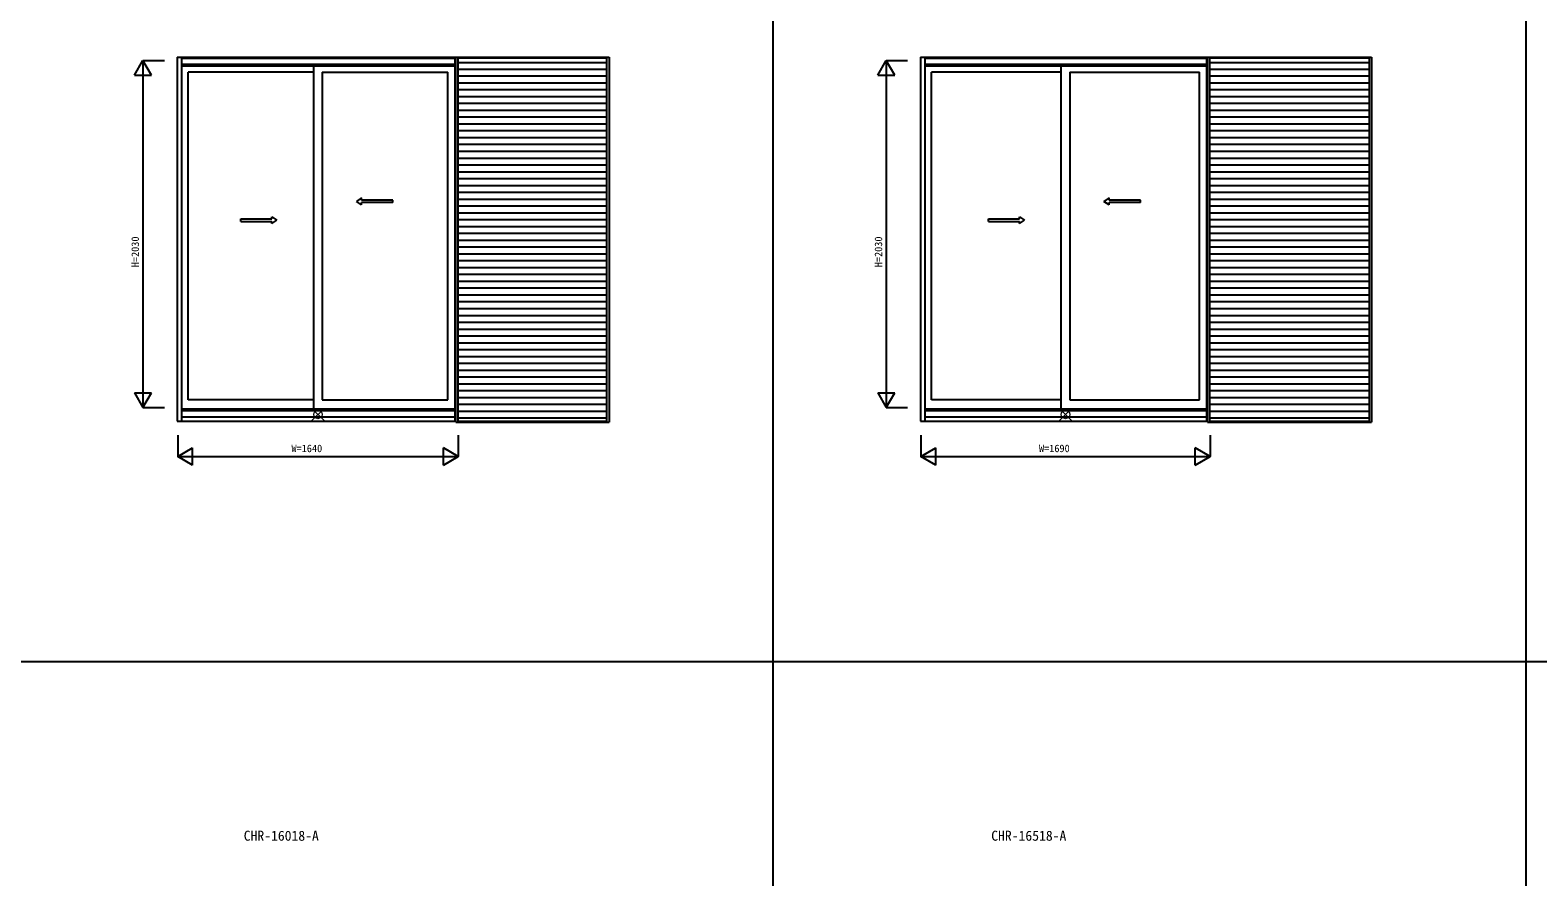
# Model space of a CAD drawing. Units: millimetres, scale not verified. Extents: x -27506 to 27500, y -20006 to 20000.
# Drawn here: x -22043 to -13231, y 6741 to 11692 of the extents above; entities that cross this region are included whole.
import ezdxf
from ezdxf.enums import TextEntityAlignment as Align

# ---------------------------------------------------------------- set-up
doc = ezdxf.new("R2010")
doc.units = ezdxf.units.MM
doc.header["$LTSCALE"] = 24
for name, color, linetype in [('0-0_0', 7, 'Continuous'), ('0-1_YKK_A1', 4, 'Continuous'), ('0-2_YKK_A2', 3, 'Continuous'), ('0-7_YKK_F1', 7, 'Continuous'), ('0-9_YKK_N1', 2, 'Continuous')]:
    doc.layers.add(name, color=color, linetype=linetype)
doc.layers.add('0-8_YKK_IN', color=1, linetype='Continuous', lineweight=18)
doc.styles.add('ＭＳ ゴシック', font='')
doc.styles.get('ＭＳ ゴシック').set_extended_font_data('MS Gothic')

msp = doc.modelspace()

# ---------------------------------------------------------------- linework, layer by layer
at = {"layer": '0-1_YKK_A1'}
for p, q in [((-21183.3, 11533.27), (-19555.5, 11533.27)), ((-21183.3, 11533.27), (-21183.3, 9404.7)), ((-21158, 11533.27), (-21158, 9404.7)), ((-21158, 11527.5), (-19560.5, 11527.5)), ((-21158, 11493), (-19560.5, 11493)), ((-21158, 11484), (-19560.5, 11484)), ((-20385.49, 9478.2), (-20385.49, 11484)), ((-19560.5, 11533.27), (-19560.5, 9404.7)), ((-16839.3, 11533.27), (-15161.5, 11533.27)), ((-16839.3, 11533.27), (-16839.3, 9404.7)), ((-16814, 11533.27), (-16814, 9404.7)), ((-16814, 11527.5), (-15166.5, 11527.5)), ((-16814, 11493), (-15166.5, 11493)), ((-16814, 11484), (-15166.5, 11484)), ((-16016.49, 9478.2), (-16016.49, 11484)), ((-15166.5, 11533.27), (-15166.5, 9404.7)), ((-21118.49, 9531), (-21118.49, 11446)), ((-20385.49, 11446), (-21118.49, 11446)), ((-20335.49, 11446), (-19602.5, 11446)), ((-20335.49, 11446), (-20335.49, 9531)), ((-19602.5, 9531), (-19602.5, 11446)), ((-16774.49, 9531), (-16774.49, 11446)), ((-16016.49, 11446), (-16774.49, 11446)), ((-15966.49, 11446), (-15208.5, 11446)), ((-15966.49, 11446), (-15966.49, 9531)), ((-15208.5, 9531), (-15208.5, 11446)), ((-20105.78, 10710.96), (-20135.78, 10690.97)), ((-20105.79, 10670.97), (-20135.78, 10690.97)), ((-20105.79, 10670.97), (-20105.79, 10683.46)), ((-19922.45, 10683.46), (-20105.79, 10683.46)), ((-20105.78, 10698.46), (-20105.78, 10710.96)), ((-19922.44, 10698.45), (-20105.78, 10698.46)), ((-19922.45, 10683.46), (-19922.45, 10698.45)), ((-15736.78, 10710.96), (-15766.78, 10690.97)), ((-15736.79, 10670.97), (-15766.78, 10690.97)), ((-15736.79, 10670.97), (-15736.79, 10683.46)), ((-15553.45, 10683.46), (-15736.79, 10683.46)), ((-15736.78, 10698.46), (-15736.78, 10710.96)), ((-15553.44, 10698.45), (-15736.78, 10698.46)), ((-15553.45, 10683.46), (-15553.45, 10698.45)), ((-20811.55, 10588.45), (-20630.21, 10588.46)), ((-20811.54, 10573.46), (-20811.54, 10588.45)), ((-20630.21, 10588.46), (-20630.21, 10600.96)), ((-20630.21, 10600.96), (-20600.21, 10580.97)), ((-20630.2, 10560.97), (-20600.21, 10580.97)), ((-16442.55, 10588.45), (-16261.21, 10588.46)), ((-16442.54, 10573.46), (-16442.54, 10588.45)), ((-16261.21, 10588.46), (-16261.21, 10600.96)), ((-16261.21, 10600.96), (-16231.21, 10580.97)), ((-16261.2, 10560.97), (-16231.21, 10580.97)), ((-20811.54, 10573.46), (-20630.2, 10573.46)), ((-20630.2, 10560.97), (-20630.2, 10573.46)), ((-16442.54, 10573.46), (-16261.2, 10573.46)), ((-16261.2, 10560.97), (-16261.2, 10573.46)), ((-20385.49, 9531), (-21118.49, 9531)), ((-20335.49, 9531), (-19602.5, 9531)), ((-16016.49, 9531), (-16774.49, 9531)), ((-15966.49, 9531), (-15208.5, 9531)), ((-21158, 9478.2), (-19560.5, 9478.2)), ((-21158, 9468.2), (-19560.5, 9468.2)), ((-21158, 9430.2), (-19560.5, 9430.2)), ((-16814, 9478.2), (-15166.5, 9478.2)), ((-16814, 9468.2), (-15166.5, 9468.2)), ((-16814, 9430.2), (-15166.5, 9430.2)), ((-21183.3, 9404.7), (-19555.5, 9404.7)), ((-16839.3, 9404.7), (-15161.5, 9404.7))]:
    msp.add_line(p, q, dxfattribs=at)
at = {"layer": '0-2_YKK_A2'}
for p, q in [((-19555.5, 9399.2), (-19555.5, 11533.27)), ((-19555.5, 11533.27), (-18659.5, 11533.27)), ((-19541.5, 9399.2), (-19541.5, 11533.27)), ((-18673.5, 11527.5), (-19541.5, 11527.5)), ((-19541.5, 11502.5), (-18673.5, 11502.5)), ((-18673.5, 11462.5), (-19541.5, 11462.5)), ((-18673.5, 11533.27), (-18673.5, 9399.2)), ((-18659.5, 11533.27), (-18659.5, 9399.2)), ((-15161.5, 9399.2), (-15161.5, 11533.27)), ((-15161.5, 11533.27), (-14203.5, 11533.27)), ((-15147.5, 9399.2), (-15147.5, 11533.27)), ((-14217.5, 11527.5), (-15147.5, 11527.5)), ((-15147.5, 11502.5), (-14217.5, 11502.5)), ((-14217.5, 11462.5), (-15147.5, 11462.5)), ((-14217.5, 11533.27), (-14217.5, 9399.2)), ((-14203.5, 11533.27), (-14203.5, 9399.2)), ((-18673.5, 11422.5), (-19541.5, 11422.5)), ((-18673.5, 11382.5), (-19541.5, 11382.5)), ((-14217.5, 11422.5), (-15147.5, 11422.5)), ((-14217.5, 11382.5), (-15147.5, 11382.5)), ((-18673.5, 11342.5), (-19541.5, 11342.5)), ((-18673.5, 11302.5), (-19541.5, 11302.5)), ((-14217.5, 11342.5), (-15147.5, 11342.5)), ((-14217.5, 11302.5), (-15147.5, 11302.5)), ((-18673.5, 11262.5), (-19541.5, 11262.5)), ((-18673.5, 11222.5), (-19541.5, 11222.5)), ((-14217.5, 11262.5), (-15147.5, 11262.5)), ((-14217.5, 11222.5), (-15147.5, 11222.5)), ((-18673.5, 11182.5), (-19541.5, 11182.5)), ((-18673.5, 11142.5), (-19541.5, 11142.5)), ((-14217.5, 11182.5), (-15147.5, 11182.5)), ((-14217.5, 11142.5), (-15147.5, 11142.5)), ((-18673.5, 11102.5), (-19541.5, 11102.5)), ((-18673.5, 11062.5), (-19541.5, 11062.5)), ((-18673.5, 11022.5), (-19541.5, 11022.5)), ((-14217.5, 11102.5), (-15147.5, 11102.5)), ((-14217.5, 11062.5), (-15147.5, 11062.5)), ((-14217.5, 11022.5), (-15147.5, 11022.5)), ((-18673.5, 10982.5), (-19541.5, 10982.5)), ((-18673.5, 10942.5), (-19541.5, 10942.5)), ((-14217.5, 10982.5), (-15147.5, 10982.5)), ((-14217.5, 10942.5), (-15147.5, 10942.5)), ((-18673.5, 10902.5), (-19541.5, 10902.5)), ((-18673.5, 10862.5), (-19541.5, 10862.5)), ((-14217.5, 10902.5), (-15147.5, 10902.5)), ((-14217.5, 10862.5), (-15147.5, 10862.5)), ((-18673.5, 10822.5), (-19541.5, 10822.5)), ((-18673.5, 10782.5), (-19541.5, 10782.5)), ((-14217.5, 10822.5), (-15147.5, 10822.5)), ((-14217.5, 10782.5), (-15147.5, 10782.5)), ((-18673.5, 10742.5), (-19541.5, 10742.5)), ((-18673.5, 10702.5), (-19541.5, 10702.5)), ((-14217.5, 10742.5), (-15147.5, 10742.5)), ((-14217.5, 10702.5), (-15147.5, 10702.5)), ((-18673.5, 10662.5), (-19541.5, 10662.5)), ((-18673.5, 10622.5), (-19541.5, 10622.5)), ((-18673.5, 10582.5), (-19541.5, 10582.5)), ((-14217.5, 10662.5), (-15147.5, 10662.5)), ((-14217.5, 10622.5), (-15147.5, 10622.5)), ((-14217.5, 10582.5), (-15147.5, 10582.5)), ((-18673.5, 10542.5), (-19541.5, 10542.5)), ((-18673.5, 10502.5), (-19541.5, 10502.5)), ((-14217.5, 10542.5), (-15147.5, 10542.5)), ((-14217.5, 10502.5), (-15147.5, 10502.5)), ((-18673.5, 10462.5), (-19541.5, 10462.5)), ((-18673.5, 10422.5), (-19541.5, 10422.5)), ((-14217.5, 10462.5), (-15147.5, 10462.5)), ((-14217.5, 10422.5), (-15147.5, 10422.5)), ((-18673.5, 10382.5), (-19541.5, 10382.5)), ((-18673.5, 10342.5), (-19541.5, 10342.5)), ((-14217.5, 10382.5), (-15147.5, 10382.5)), ((-14217.5, 10342.5), (-15147.5, 10342.5)), ((-18673.5, 10302.5), (-19541.5, 10302.5)), ((-18673.5, 10262.5), (-19541.5, 10262.5)), ((-18673.5, 10222.5), (-19541.5, 10222.5)), ((-14217.5, 10302.5), (-15147.5, 10302.5)), ((-14217.5, 10262.5), (-15147.5, 10262.5)), ((-14217.5, 10222.5), (-15147.5, 10222.5)), ((-18673.5, 10182.5), (-19541.5, 10182.5)), ((-18673.5, 10142.5), (-19541.5, 10142.5)), ((-14217.5, 10182.5), (-15147.5, 10182.5)), ((-14217.5, 10142.5), (-15147.5, 10142.5)), ((-18673.5, 10102.5), (-19541.5, 10102.5)), ((-18673.5, 10062.5), (-19541.5, 10062.5)), ((-14217.5, 10102.5), (-15147.5, 10102.5)), ((-14217.5, 10062.5), (-15147.5, 10062.5)), ((-18673.5, 10022.5), (-19541.5, 10022.5)), ((-18673.5, 9982.5), (-19541.5, 9982.5)), ((-14217.5, 10022.5), (-15147.5, 10022.5)), ((-14217.5, 9982.5), (-15147.5, 9982.5)), ((-18673.5, 9942.5), (-19541.5, 9942.5)), ((-18673.5, 9902.5), (-19541.5, 9902.5)), ((-14217.5, 9942.5), (-15147.5, 9942.5)), ((-14217.5, 9902.5), (-15147.5, 9902.5)), ((-18673.5, 9862.5), (-19541.5, 9862.5)), ((-18673.5, 9822.5), (-19541.5, 9822.5)), ((-18673.5, 9782.5), (-19541.5, 9782.5)), ((-14217.5, 9862.5), (-15147.5, 9862.5)), ((-14217.5, 9822.5), (-15147.5, 9822.5)), ((-14217.5, 9782.5), (-15147.5, 9782.5)), ((-18673.5, 9742.5), (-19541.5, 9742.5)), ((-18673.5, 9702.5), (-19541.5, 9702.5)), ((-14217.5, 9742.5), (-15147.5, 9742.5)), ((-14217.5, 9702.5), (-15147.5, 9702.5)), ((-18673.5, 9662.5), (-19541.5, 9662.5)), ((-18673.5, 9622.5), (-19541.5, 9622.5)), ((-14217.5, 9662.5), (-15147.5, 9662.5)), ((-14217.5, 9622.5), (-15147.5, 9622.5)), ((-18673.5, 9582.5), (-19541.5, 9582.5)), ((-18673.5, 9542.5), (-19541.5, 9542.5)), ((-14217.5, 9582.5), (-15147.5, 9582.5)), ((-14217.5, 9542.5), (-15147.5, 9542.5)), ((-18673.5, 9502.5), (-19541.5, 9502.5)), ((-18673.5, 9462.5), (-19541.5, 9462.5)), ((-14217.5, 9502.5), (-15147.5, 9502.5)), ((-14217.5, 9462.5), (-15147.5, 9462.5)), ((-19555.5, 9399.2), (-18659.5, 9399.2)), ((-18673.5, 9422.5), (-19541.5, 9422.5)), ((-18673.5, 9402.7), (-19541.5, 9402.7)), ((-15161.5, 9399.2), (-14203.5, 9399.2)), ((-14217.5, 9422.5), (-15147.5, 9422.5)), ((-14217.5, 9402.7), (-15147.5, 9402.7))]:
    msp.add_line(p, q, dxfattribs=at)
at = {"layer": '0-7_YKK_F1'}
for p, q in [((-17700, -20000), (-17700, 19000)), ((-13300, -20000), (-13300, 19000)), ((-27500, 8000), (26500, 8000))]:
    msp.add_line(p, q, dxfattribs=at)
at = {"layer": '0-8_YKK_IN'}
for p, q in [((-20325.14, 9409.84), (-20395.86, 9480.55)), ((-20325.14, 9480.55), (-20395.86, 9409.84)), ((-15956.14, 9409.84), (-16026.86, 9480.55)), ((-15956.14, 9480.55), (-16026.86, 9409.84))]:
    msp.add_line(p, q, dxfattribs=at)
for centre in [(-20360.5, 9445.2), (-15991.5, 9445.2)]:
    msp.add_circle(centre, 25, dxfattribs=at)
at = {"layer": '0-9_YKK_N1'}
for p, q in [((-21433.3, 11428.4), (-21383.3, 11515)), ((-21383.3, 11515), (-21383.3, 9485)), ((-21383.3, 11515), (-21258.3, 11515)), ((-21333.3, 11428.4), (-21383.3, 11515)), ((-17089.3, 11428.4), (-17039.3, 11515)), ((-17039.3, 11515), (-17039.3, 9485)), ((-17039.3, 11515), (-16914.3, 11515)), ((-16989.3, 11428.4), (-17039.3, 11515)), ((-21433.3, 11428.4), (-21333.3, 11428.4)), ((-17089.3, 11428.4), (-16989.3, 11428.4)), ((-21433.3, 9571.6), (-21333.3, 9571.6)), ((-21433.3, 9571.6), (-21383.3, 9485)), ((-21383.3, 9485), (-21333.3, 9571.6)), ((-17089.3, 9571.6), (-16989.3, 9571.6)), ((-17089.3, 9571.6), (-17039.3, 9485)), ((-17039.3, 9485), (-16989.3, 9571.6)), ((-21383.3, 9485), (-21258.3, 9485)), ((-17039.3, 9485), (-16914.3, 9485)), ((-21180.5, 9199.2), (-19540.5, 9199.2)), ((-21093.9, 9149.2), (-21180.5, 9199.2)), ((-21093.9, 9149.2), (-21093.9, 9249.2)), ((-19627.1, 9149.2), (-19627.1, 9249.2)), ((-19627.1, 9149.2), (-19540.5, 9199.2)), ((-16836.5, 9199.2), (-15146.5, 9199.2)), ((-16749.9, 9149.2), (-16836.5, 9199.2)), ((-16749.9, 9149.2), (-16749.9, 9249.2)), ((-15233.1, 9149.2), (-15233.1, 9249.2)), ((-15233.1, 9149.2), (-15146.5, 9199.2))]:
    msp.add_line(p, q, dxfattribs=at)
for points in [[(-21180.5, 9324.2), (-21180.5, 9199.2), (-21093.9, 9249.2)], [(-19540.5, 9324.2), (-19540.5, 9199.2), (-19627.1, 9249.2)], [(-16836.5, 9324.2), (-16836.5, 9199.2), (-16749.9, 9249.2)], [(-15146.5, 9324.2), (-15146.5, 9199.2), (-15233.1, 9249.2)]]:
    msp.add_lwpolyline(points, dxfattribs=at)

# ---------------------------------------------------------------- texts
at = {"layer": '0-0_0', "style": 'ＭＳ ゴシック'}
for s, p in [('CHR-16018-A', (-20794.58, 6934.47)), ('CHR-16518-A', (-16425.58, 6934.47))]:
    msp.add_text(s, height=58.65, dxfattribs=at).set_placement(p, align=Align.BOTTOM_LEFT)
at = {"layer": '0-9_YKK_N1', "style": 'ＭＳ ゴシック'}
for p in [(-21393.8, 10305.96), (-17049.8, 10305.96)]:
    msp.add_text('H=2030', height=43.99, rotation=90, dxfattribs=at).set_placement(p, align=Align.BOTTOM_LEFT)
for s, p in [('W=1640', (-20515.5, 9211.2)), ('W=1690', (-16146.5, 9211.2))]:
    msp.add_text(s, height=43.99, dxfattribs=at).set_placement(p, align=Align.BOTTOM_LEFT)

doc.saveas('drawing.dxf')
